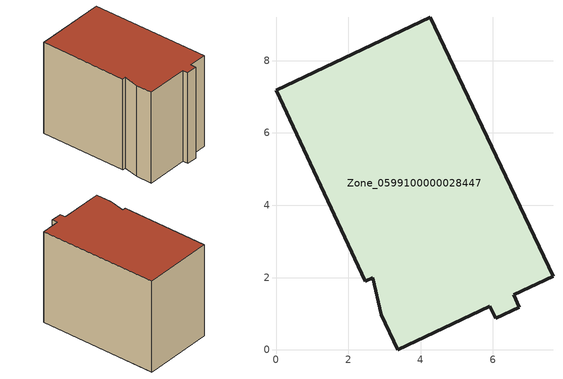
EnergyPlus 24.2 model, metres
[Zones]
Zone_0599100000028447
 floor ground (C_G): 4.27,9.2 7.66,2.03 6.57,1.52 6.73,1.18 6.08,0.88 5.91,1.2 3.36,0 2.91,0.97 2.67,2 2.47,1.9 0,7.18 z0
 wall outside (C_F): 0,7.18 2.47,1.9 2.67,2 2.91,0.97 3.36,0 5.91,1.2 6.08,0.88 6.73,1.18 6.57,1.52 7.66,2.03 4.27,9.2 0,7.18 z0:6.25
 roof outside (C_R): 2.67,2 2.91,0.97 3.36,0 5.91,1.2 6.08,0.88 6.73,1.18 6.57,1.52 7.66,2.03 4.27,9.2 0,7.18 2.47,1.9 z6.25
[BUILDING]
Pand.0599100000028447: North Axis=0; Terrain=City; Loads Convergence Tolerance Value=0.04; Temperature Convergence Tolerance Value=0.4; Solar Distribution=FullExterior; Maximum Number of Warmup Days=25; Minimum Number of Warmup Days=1
[Site:Location]
Rotterdam.The.Hague.AP_ZH_NLD Design_Conditions: Latitude=51.96; Longitude=4.45; Time Zone=1; Elevation=-4.5
[SITE:GROUNDTEMPERATURE:BUILDINGSURFACE]
18, 18, 18, 18, 18, 18, 18, 18, 18, 18, 18, 18
[MATERIAL] Thermal Absorptance=0.9; Solar Absorptance=0.7; Visible Absorptance=0.7
Name | Roughness | Thickness | Conductivity | Density | Specific Heat
G.TC.1946 | MediumSmooth | 0.15 | 1 | 540 | 1210
F.TC.1946 | Rough | 0.3 | 0.857143 | 1920 | 840
R.TC.1946 | MediumRough | 0.2 | 0.909091 | 1500 | 1000
[CONSTRUCTION]
C_G: G.TC.1946
C_F: F.TC.1946
C_R: R.TC.1946
[ZONE]
Zone_0599100000028447: Type=1; Multiplier=1; Ceiling Height=Autocalculate; Volume=Autocalculate; Floor Area=autocalculate; Part of Total Floor Area=Yes
[ZONEINFILTRATION:DESIGNFLOWRATE]
Infil_Zone_0599100000028447: Zone or ZoneList or Space or SpaceList=Zone_0599100000028447; Schedule=AlwaysOn; Design Flow Rate Calculation Method=Flow/Area; Flow Rate per Floor Area=0.003; Constant Term Coefficient=1; Temperature Term Coefficient=0; Velocity Term Coefficient=0; Velocity Squared Term Coefficient=0
[HVACTEMPLATE:ZONE:IDEALLOADSAIRSYSTEM]
Zone_0599100000028447: Maximum Heating Supply Air Temperature=50; Minimum Cooling Supply Air Temperature=13; Maximum Heating Supply Air Humidity Ratio=0.0156; Minimum Cooling Supply Air Humidity Ratio=0.0077; Heating Limit=NoLimit; Cooling Limit=NoLimit; Dehumidification Control Type=ConstantSensibleHeatRatio; Cooling Sensible Heat Ratio=0.7; Dehumidification Setpoint=60; Humidification Control Type=None; Humidification Setpoint=30; Outdoor Air Method=None; Outdoor Air Flow Rate per Person=0.00944; Outdoor Air Flow Rate per Zone Floor Area=0; Outdoor Air Flow Rate per Zone=0; Demand Controlled Ventilation Type=None; Outdoor Air Economizer Type=NoEconomizer; Heat Recovery Type=None; Sensible Heat Recovery Effectiveness=0.7; Latent Heat Recovery Effectiveness=0.65
[ZONECONTROL:THERMOSTAT]
ThermostatControl_Zone_0599100000028447: Zone or ZoneList=Zone_0599100000028447; Control Type Schedule=DualSetpointControlType; Control 1=Thermostat_Zone_0599100000028447; Temperature Difference Between Cutout And Setpoint=0
[THERMOSTATSETPOINT:DUALSETPOINT]
Thermostat_Zone_0599100000028447: Heating Setpoint Temperature Schedule=HeatingSetpoint_Zone_0599100000028447; Cooling Setpoint Temperature Schedule=CoolingSetpoint_Zone_0599100000028447
[SCHEDULE:COMPACT]
HeatingSetpoint_Zone_0599100000028447: Through: 12/31, For: AllDays, Until: 24:00, 21
CoolingSetpoint_Zone_0599100000028447: Through: 12/31, For: AllDays, Until: 24:00, 24
DualSetpointControlType: Through: 12/31, For: AllDays, Until: 24:00, 4
AlwaysOn: Through: 12/31, For: AllDays, Until: 24:00, 1
